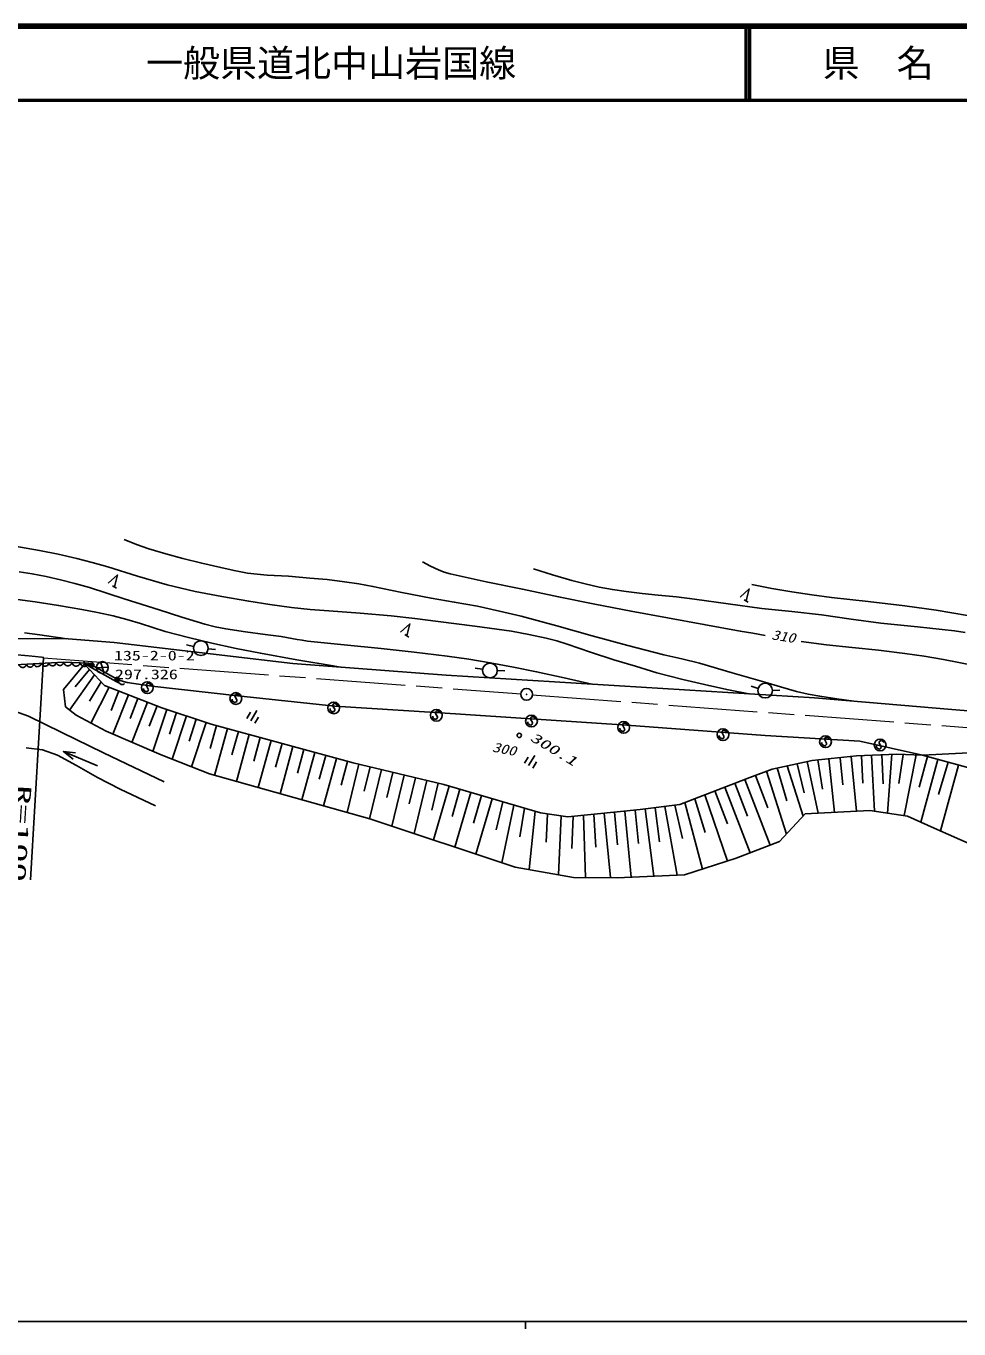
# Model space of a CAD drawing. Units: millimetres, scale not verified. Extents: x 300721 to 940721, y 14804 to 374804.
# Drawn here: x 461259 to 587262, y 198804 to 374804 of the extents above; entities that cross this region are included whole.
import ezdxf
from ezdxf.enums import TextEntityAlignment as Align

# ---------------------------------------------------------------- set-up
doc = ezdxf.new("R2010")
doc.units = ezdxf.units.MM
doc.header["$LTSCALE"] = 1000
doc.linetypes.add('CHAIN', pattern=[18.5, 12, -1.5, 3.5, -1.5])
for name, color, linetype, lineweight in [('M-BGD', 7, 'Continuous', 25), ('M-BMK', 2, 'CHAIN', 13), ('M-TTL', 2, 'Continuous', 140), ('M-TTL-BAND', 7, 'Continuous', 25), ('M-TTL-LINE', 7, 'Continuous', 50)]:
    doc.layers.add(name, color=color, linetype=linetype, lineweight=lineweight)
doc.layers.add('M-BMK-SRVR', color=3, linetype='Continuous')
doc.layers.add('M-TTL-TXT', color=7, linetype='Continuous')
doc.styles.add('ＭＳ ゴシック', font='')
doc.styles.get('ＭＳ ゴシック').set_extended_font_data('MS Gothic')

# ---------------------------------------------------------------- blocks, each defined once
blk = doc.blocks.new('BUHIN1')
at = {"color": 7, "linetype": 'Continuous', "lineweight": 25}
for radius in [796, 24]:
    blk.add_circle((0, 0), radius, dxfattribs=at)
blk = doc.blocks.new('BUHIN39')
at = {"color": 7, "linetype": 'Continuous', "lineweight": 25}
blk.add_circle((0, 0), 298, dxfattribs=at)
blk = doc.blocks.new('BUHIN41')
at = {"color": 7, "linetype": 'Continuous', "lineweight": 25}
blk.add_line((-276, -763), (272, -1092), dxfattribs=at)
blk.add_lwpolyline([(-828, -431), (412, 686), (8, -934)], dxfattribs=at)
blk = doc.blocks.new('BUHIN45')
at = {"color": 3, "linetype": 'Continuous', "lineweight": 25}
for p, q in [((-796, -35), (794, 32)), ((252, -756), (-255, 753))]:
    blk.add_line(p, q, dxfattribs=at)
blk.add_circle((0, 0), 796, dxfattribs=at)
blk = doc.blocks.new('BUHIN47')
at = {"color": 7, "linetype": 'Continuous', "lineweight": 25}
blk.add_circle((0, 0), 995, dxfattribs=at)
blk = doc.blocks.new('BUHIN49')
at = {"color": 7, "linetype": 'Continuous', "lineweight": 25}
blk.add_lwpolyline([(478, 315), (465, 378), (428, 433), (365, 490), (258, 554), (155, 584), (48, 578), (-42, 529), (-92, 452), (-120, 399), (-134, 314), (-108, 247), (136, -194), (140, -280), (116, -382), (59, -460), (-4, -511), (-89, -544), (-214, -511), (-371, -416), (-434, -365), (-480, -295), (-504, -210), (-505, -103)], dxfattribs=at)
blk.add_circle((0, 0), 796, dxfattribs=at)
blk = doc.blocks.new('BUHIN54')
at = {"color": 7, "linetype": 'Continuous', "lineweight": 25}
for radius in [298, 264, 230, 194, 159, 117, 81, 46.5, 9]:
    blk.add_circle((146, 260), radius, dxfattribs=at)
blk = doc.blocks.new('BUHIN61')
at = {"color": 7, "linetype": 'Continuous', "lineweight": 25}
blk.add_lwpolyline([(-563, 22), (-526, -109), (-462, -221), (-358, -350), (-236, -422), (-106, -469), (69, -476), (203, -439), (329, -376), (444, -257), (513, -150), (563, -22)], dxfattribs=at)
blk = doc.blocks.new('BUHIN62')
at = {"color": 7, "linetype": 'Continuous', "lineweight": 25}
blk.add_lwpolyline([(-504, -27), (-460, -141), (-394, -236), (-290, -341), (-176, -396), (-55, -427), (101, -419), (217, -375), (325, -308), (417, -192), (470, -91), (504, 27)], dxfattribs=at)
blk = doc.blocks.new('BUHIN40')
at = {"color": 7, "linetype": 'Continuous', "lineweight": 25}
for p, q in [((-464, 470), (-959, -353)), ((412, 686), (-412, -686)), ((633, -189), (139, -1012))]:
    blk.add_line(p, q, dxfattribs=at)

msp = doc.modelspace()

# ---------------------------------------------------------------- linework, layer by layer
at = {"layer": 'M-BGD'}
for p, q in [((459922, 292056), (466961, 292039)), ((466961, 292039), (473163, 291547)), ((473163, 291547), (497307, 288678)), ((483896, 291001), (482924, 291236)), ((485865, 290676), (486861, 290586)), ((435110, 287198), (466337, 288882)), ((463615, 289475), (461869, 259474)), ((466337, 288882), (469713, 288749)), ((473777, 286428), (469713, 288749)), ((497307, 288678), (517999, 287123)), ((466330, 285168), (469164, 288611)), ((470506, 287176), (467140, 282404)), ((469828, 287900), (467896, 285529)), ((469164, 288611), (471848, 285741)), ((469544, 288454), (469980, 288209)), ((473427, 286272), (469980, 288209)), ((517999, 287123), (567766, 284036)), ((522921, 287910), (521933, 288066)), ((524908, 287729), (525908, 287704)), ((466596, 282829), (466330, 285168)), ((471401, 286219), (469816, 283608)), ((472494, 285489), (470004, 280655)), ((471848, 285741), (479597, 282722)), ((473427, 286272), (473863, 286027)), ((474906, 286147), (473777, 286428)), ((478234, 285615), (474906, 286147)), ((489850, 284306), (478234, 285615)), ((560135, 285339), (559181, 285639)), ((456547, 283369), (461593, 281572)), ((473786, 284986), (472761, 282356)), ((475077, 284483), (472998, 279146)), ((476368, 283980), (475320, 281287)), ((477660, 283477), (475544, 278043)), ((502979, 282940), (489850, 284306)), ((562089, 285070), (563088, 285102)), ((567766, 284036), (586301, 282460)), ((468018, 281719), (466596, 282829)), ((472075, 279545), (468018, 281719)), ((478952, 282974), (477884, 280233)), ((480262, 282502), (478377, 276816)), ((479597, 282722), (486248, 280517)), ((481592, 282061), (480631, 279162)), ((482922, 281620), (480977, 275753)), ((516527, 282091), (502979, 282940)), ((542390, 280381), (516527, 282091)), ((586301, 282460), (593958, 281888)), ((461593, 281572), (466085, 279360)), ((484252, 281179), (483268, 278210)), ((485583, 280738), (483591, 274731)), ((486985, 280316), (486131, 277194)), ((486248, 280517), (505422, 275269)), ((488460, 279912), (486728, 273582)), ((561106, 278977), (542390, 280381)), ((466085, 279360), (471718, 276630)), ((479487, 276335), (472075, 279545)), ((489935, 279508), (489067, 276339)), ((491410, 279104), (489672, 272756)), ((492885, 278701), (492015, 275522)), ((494360, 278297), (492617, 271930)), ((573876, 278191), (561106, 278977)), ((582344, 276309), (573876, 278191)), ((461282, 277286), (463493, 277045)), ((463493, 277045), (465498, 276319)), ((470925, 274890), (466302, 276798)), ((471718, 276630), (479919, 272709)), ((486031, 273778), (479487, 276335)), ((495835, 277893), (494962, 274705)), ((497310, 277489), (495562, 271104)), ((498784, 277086), (497909, 273888)), ((500259, 276682), (498506, 270278)), ((573444, 276200), (578856, 276461)), ((576826, 276363), (577014, 272461)), ((578179, 276429), (577591, 268500)), ((578856, 276461), (582344, 276309)), ((579728, 276423), (579121, 272498)), ((581472, 276347), (579879, 268150)), ((592524, 276830), (582344, 276309)), ((465498, 276319), (468055, 274902)), ((468055, 274902), (470889, 273312)), ((501734, 276278), (500856, 273071)), ((503209, 275874), (501451, 269452)), ((504684, 275471), (503804, 272255)), ((506188, 275086), (504630, 268560)), ((517686, 272340), (505422, 275269)), ((507721, 274720), (506935, 271427)), ((562021, 274438), (567453, 275589)), ((562700, 274581), (564009, 270146)), ((564058, 274869), (566220, 268083)), ((565416, 275157), (566379, 271205)), ((566774, 275445), (568253, 268466)), ((567453, 275589), (573444, 276200)), ((568202, 275665), (568850, 271710)), ((569700, 275818), (570438, 268589)), ((571198, 275971), (571570, 272322)), ((572695, 276124), (573447, 268759)), ((574120, 276233), (574299, 272525)), ((575473, 276298), (575836, 268768)), ((583037, 276119), (581906, 271994)), ((584422, 275739), (582100, 267268)), ((582344, 276309), (592042, 273650)), ((585808, 275359), (584498, 271017)), ((587193, 274979), (584752, 266076)), ((470889, 273312), (473964, 271723)), ((507707, 267696), (486031, 273778)), ((509254, 274354), (507667, 267708)), ((510787, 273988), (509978, 270600)), ((512320, 273621), (510671, 266714)), ((513853, 273255), (513013, 269736)), ((515386, 272889), (513674, 265718)), ((549554, 269657), (559033, 273287)), ((558356, 273028), (561756, 264151)), ((559033, 273287), (562021, 274438)), ((559780, 273575), (561470, 269184)), ((561274, 274150), (563960, 265654)), ((473964, 271723), (478733, 269477)), ((516919, 272523), (516047, 268872)), ((518412, 272128), (516282, 264854)), ((517686, 272340), (530749, 268515)), ((519863, 271702), (518790, 268040)), ((521314, 271278), (519154, 263902)), ((554294, 271472), (555996, 267029)), ((555648, 271991), (559050, 263107)), ((557002, 272509), (558703, 268069)), ((522766, 270852), (521678, 267139)), ((524217, 270427), (522027, 262949)), ((525669, 270002), (524749, 266212)), ((527120, 269577), (525537, 261786)), ((544213, 268958), (549554, 269657)), ((547552, 269395), (549201, 260110)), ((548887, 269569), (549940, 265053)), ((550231, 269916), (552607, 260921)), ((551586, 270435), (552965, 265860)), ((552940, 270953), (556012, 262012)), ((527330, 261191), (507707, 267696)), ((528572, 269152), (527940, 265284)), ((530023, 268727), (529222, 260853)), ((530749, 268515), (534442, 267994)), ((531672, 268385), (531501, 264579)), ((533519, 268124), (533162, 260148)), ((534442, 267994), (544213, 268958)), ((535140, 268063), (534989, 263726)), ((536536, 268201), (536807, 259777)), ((537932, 268338), (538217, 263874)), ((539328, 268476), (540187, 259765)), ((540724, 268614), (541159, 264198)), ((542120, 268752), (542998, 259843)), ((543515, 268889), (543959, 264396)), ((544881, 269045), (546067, 259975)), ((546216, 269220), (546817, 264627)), ((566483, 268366), (563011, 264635)), ((575239, 268860), (566483, 268366)), ((580293, 268087), (575239, 268860)), ((583897, 266454), (580293, 268087)), ((589340, 264049), (583897, 266454)), ((563011, 264635), (557188, 262389)), ((557188, 262389), (550212, 260153)), ((535205, 259783), (527330, 261191)), ((541100, 259762), (535205, 259783)), ((550212, 260153), (541100, 259762))]:
    msp.add_line(p, q, dxfattribs=at)
for points in [[(459481, 304612), (463060, 303966), (465588, 303456), (468103, 302888), (470202, 302347), (472294, 301745), (476293, 300508), (480311, 299328), (482200, 298852), (484114, 298432), (487720, 297743), (491332, 297113), (494207, 296664), (497100, 296274), (499624, 296005), (502155, 295797), (506364, 295497), (510565, 295138), (513752, 294784), (516940, 294370), (521882, 293733), (526827, 293055), (529171, 292609), (531515, 292101), (532929, 291744), (534326, 291329), (537482, 290243), (540667, 289210), (543565, 288328), (546465, 287422)], [(474500, 305436), (476155, 304785), (477838, 304188), (480131, 303502), (482455, 302870), (484994, 302230), (487553, 301646), (489348, 301246), (491154, 300906), (492491, 300743), (493837, 300640), (496722, 300471), (499609, 300241), (501942, 300021), (504280, 299740), (506195, 299455), (508102, 299110), (512023, 298283), (515966, 297513), (519103, 296998), (522238, 296422), (525186, 295778), (528120, 295075), (532929, 293761), (537742, 292421), (542561, 291139), (547399, 289888), (549818, 289344), (552231, 288740), (556639, 287443), (561066, 286172)], [(460341, 301056), (462089, 300791), (463994, 300429), (465898, 300007), (467868, 299518), (469832, 298968), (474521, 297418), (479224, 295928), (482307, 294932), (485405, 293995), (486811, 293659), (488231, 293380), (490890, 292971), (493567, 292619), (495714, 292320), (497861, 291959), (498569, 291828), (499276, 291694)], [(514827, 302429), (515873, 301856), (516949, 301336), (517728, 301035), (518529, 300791), (523424, 299747), (528310, 298724), (533194, 297717), (538088, 296703), (542983, 295751), (547899, 294852), (552810, 293974), (557725, 293083), (559405, 292775), (561095, 292465)], [(529805, 301483), (532378, 300668), (534969, 299910), (536798, 299441), (538652, 299029), (540468, 298687), (542295, 298404), (544456, 298142), (546636, 297938), (549094, 297701), (551546, 297404), (556083, 296733), (560626, 296123), (564673, 295728), (568719, 295271), (572713, 294685), (576716, 294159), (581681, 293668), (586652, 293122), (588119, 292878)], [(559310, 299386), (562003, 298843), (564707, 298359), (567375, 297966), (570053, 297632), (575011, 297089), (579972, 296507), (584201, 295884), (588429, 295199)], [(459410, 297434), (462507, 297009), (465649, 296537), (468788, 296005), (470907, 295590), (473022, 295114), (474868, 294637), (476707, 294100), (478374, 293574), (480045, 293027)], [(461026, 292829), (463128, 292574), (465233, 292258), (465964, 292140), (466694, 292021)], [(480045, 293027), (483190, 292211), (486358, 291450), (489629, 290740), (492913, 290089), (497822, 289197), (502754, 288359), (503237, 288278), (503731, 288195)], [(499276, 291694), (504240, 291214), (509213, 290712), (513666, 290228), (518123, 289683), (521043, 289270), (523963, 288797), (527088, 288217), (530212, 287577), (533943, 286756), (537678, 285902)], [(565950, 291688), (569388, 291233), (572833, 290837), (576385, 290477), (579937, 290057), (582565, 289668), (585194, 289218), (589336, 288425), (593463, 287573), (596405, 286858), (599344, 286081), (601492, 285507), (603630, 284873), (604655, 284485), (605657, 284041), (608547, 282599), (611466, 281208)], [(469544, 288454), (469282, 288601), (469233, 288636), (469193, 288676), (469161, 288728), (469139, 288782), (469129, 288844), (469129, 288902), (469146, 288963), (469167, 289010)], [(546465, 287422), (549956, 286540), (553459, 285717), (556158, 285140), (558862, 284588)], [(474533, 285994), (474501, 285949), (474455, 285904), (474397, 285868), (474347, 285851), (474286, 285840), (474225, 285844), (474172, 285858), (474125, 285880), (473863, 286027)], [(561066, 286172), (563179, 285524), (565314, 284932), (566879, 284570), (568458, 284268), (570750, 283904), (573062, 283586)], [(467606, 275762), (466302, 276798), (467955, 276609)]]:
    msp.add_lwpolyline(points, dxfattribs=at)
at = {"layer": 'M-BMK'}
for p, q in [((463592, 289450), (528120, 284591)), ((529615, 284478), (600657, 279128))]:
    msp.add_line(p, q, dxfattribs=at)
msp.add_arc((453897, 206796), 83272, 83.25668, 94.71951, dxfattribs=at)
at = {"layer": 'M-TTL'}
msp.add_line((940721, 374804), (300721, 374804), dxfattribs=at)
at = {"layer": 'M-TTL-BAND'}
for p, q in [((300721, 199804), (839721, 199804)), ((528721, 199804), (528721, 198804))]:
    msp.add_line(p, q, dxfattribs=at)
at = {"layer": 'M-TTL-LINE'}
for p, q in [((558471, 374804), (558471, 364804)), ((558971, 374804), (558971, 364804)), ((300721, 364804), (940721, 364804))]:
    msp.add_line(p, q, dxfattribs=at)

# ---------------------------------------------------------------- block references
at = {"layer": 'M-BGD'}
for name, p in [('BUHIN41', (473190, 299966)), ('BUHIN41', (558527, 298078)), ('BUHIN41', (512684, 293359)), ('BUHIN47', (484868, 290766)), ('BUHIN62', (461804, 288637)), ('BUHIN62', (462811, 288692)), ('BUHIN62', (463819, 288746)), ('BUHIN62', (464826, 288800)), ('BUHIN62', (465833, 288855)), ('BUHIN61', (466900, 288860)), ('BUHIN61', (468025, 288816)), ('BUHIN61', (469151, 288771)), ('BUHIN54', (469980, 288209)), ('BUHIN47', (523909, 287754)), ('BUHIN62', (460797, 288583)), ('BUHIN54', (473427, 286272)), ('BUHIN49', (477636, 285435)), ('BUHIN1', (528867, 284532)), ('BUHIN47', (561089, 285039)), ('BUHIN49', (489597, 283962)), ('BUHIN49', (502817, 282698)), ('BUHIN40', (492039, 281638)), ('BUHIN49', (516684, 281704)), ('BUHIN49', (529520, 280915)), ('BUHIN49', (541973, 280060)), ('BUHIN49', (555386, 279087)), ('BUHIN39', (527880, 278983)), ('BUHIN49', (569241, 278126)), ('BUHIN49', (576617, 277688)), ('BUHIN40', (529550, 275583))]:
    msp.add_blockref(name, p, dxfattribs=at)
at = {"layer": 'M-BMK-SRVR'}
msp.add_blockref('BUHIN45', (471568, 288148), dxfattribs=at)

# ---------------------------------------------------------------- texts
at = {"layer": 'M-BGD', "style": 'ＭＳ ゴシック', "oblique": 15}
for s, rotation, width, p in [('310', 351, 1.2, (561816, 291573)), ('300.1', 329, 1.55, (529011, 278025)), ('300', 349, 1.2, (524080, 276418))]:
    msp.add_text(s, height=1320, rotation=rotation, dxfattribs=dict(at, width=width)).set_placement(p, align=Align.BOTTOM_LEFT)
at = {"layer": 'M-BGD', "style": 'ＭＳ ゴシック', "width": 2.1}
msp.add_text('R=100', height=1833, rotation=266.5, dxfattribs=at).set_placement((459624, 272346), align=Align.BOTTOM_LEFT)
at = {"layer": 'M-BMK-SRVR', "style": 'ＭＳ ゴシック', "width": 1.35}
for s, p in [('135-2-0-2', (473126, 288714)), ('297.326', (473268, 286182))]:
    msp.add_text(s, height=1320, dxfattribs=at).set_placement(p, align=Align.BOTTOM_LEFT)
at = {"layer": 'M-TTL-TXT', "style": 'ＭＳ ゴシック'}
msp.add_text('一般県道北中山岩国線', height=3666, dxfattribs=at).set_placement((477455, 369804), align=Align.MIDDLE_LEFT)
msp.add_text('県\u3000名', height=3666, dxfattribs=at).set_placement((576346, 369804), align=Align.MIDDLE_CENTER)

doc.saveas('drawing.dxf')
